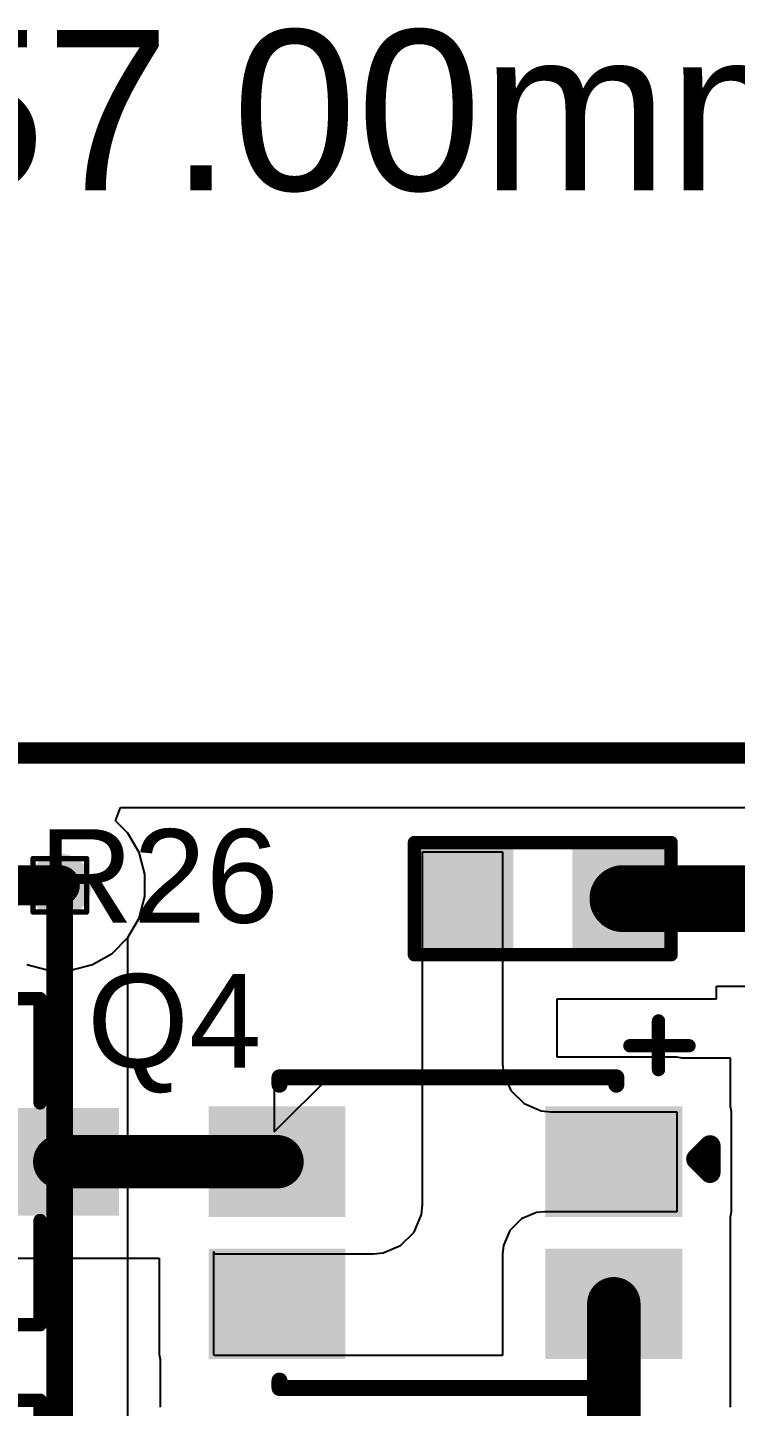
# Model space of a CAD drawing. Header units: inches. Extents: x -9 to 196, y -9 to 68.
# Drawn here: x 21.66 to 28.38, y 23.79 to 36.89 of the extents above; entities that cross this region are included whole.
import ezdxf

# ---------------------------------------------------------------- set-up
doc = ezdxf.new("R2010")
doc.units = ezdxf.units.IN
for name, color, linetype in [('Board Outline', 216, 'Continuous'), ('Bottom Layer', 5, 'Continuous'), ('Dimension', 6, 'Continuous'), ('Drill Drawing', 1, 'Continuous'), ('Ground', 16, 'Continuous'), ('Power 3V3', 76, 'Continuous'), ('Top Layer', 1, 'Continuous'), ('Top Overlay', 2, 'Continuous'), ('Top Paste', 8, 'Continuous'), ('Top Solder', 216, 'Continuous'), ('Via Holes', 16, 'Continuous')]:
    doc.layers.add(name, color=color, linetype=linetype)
doc.styles.add('Arial', font='', dxfattribs={"height": 0.2})
doc.styles.get('Arial').set_extended_font_data('Arial')

# ---------------------------------------------------------------- blocks, each defined once
blk = doc.blocks.new('A_SC6302R6AGHC_A03_2T_3')
at = {"layer": 'Top Layer'}
for points in [[(-2.2, 1.15), (-1, 1.15), (-1, 0.2), (-2.2, 0.2)], [(1, 1.15), (2.2, 1.15), (2.2, 0.2), (1, 0.2)], [(-2.2, -0.2), (-1, -0.2), (-1, -1.15), (-2.2, -1.15)], [(1, -0.2), (2.2, -0.2), (2.2, -1.15), (1, -1.15)]]:
    blk.add_hatch(color=1, dxfattribs=at).paths.add_polyline_path(points)
at = {"layer": 'Top Paste'}
for points in [[(-2.2, 1.15), (-1, 1.15), (-1, 0.2), (-2.2, 0.2)], [(1, 1.15), (2.2, 1.15), (2.2, 0.2), (1, 0.2)], [(-2.2, -0.2), (-1, -0.2), (-1, -1.15), (-2.2, -1.15)], [(1, -0.2), (2.2, -0.2), (2.2, -1.15), (1, -1.15)]]:
    blk.add_hatch(color=8, dxfattribs=at).paths.add_polyline_path(points)
at = {"layer": 'Top Solder'}
for points in [[(-2.25, 1.2), (-0.95, 1.2), (-0.95, 0.15), (-2.25, 0.15)], [(0.95, 1.2), (2.25, 1.2), (2.25, 0.15), (0.95, 0.15)], [(-2.25, -0.15), (-0.95, -0.15), (-0.95, -1.2), (-2.25, -1.2)], [(0.95, -0.15), (2.25, -0.15), (2.25, -1.2), (0.95, -1.2)]]:
    blk.add_hatch(color=216, dxfattribs=at).paths.add_polyline_path(points)
at = {"layer": 'Top Overlay'}
for p, q in [((-1.626, 1.507), (-1.626, 0.958)), ((-1.626, 0.958), (-1.076, 1.507)), ((-1.076, 1.507), (-1.626, 1.507))]:
    blk.add_line(p, q, dxfattribs=at)
for points in [[(2.024, 1.55, 0.127, 0.127, 0), (2.024, 2.013, 0.127, 0.127, 0)], [(1.753, 1.777, 0.127, 0.127, 0), (2.314, 1.777, 0.127, 0.127, 0)], [(-1.576, 1.477, 0.152, 0.152, 0), (1.624, 1.477, 0.152, 0.152, 0)], [(-1.576, 1.407, 0.152, 0.152, 0), (-1.576, 1.477, 0.152, 0.152, 0)], [(1.624, 1.477, 0.152, 0.152, 0), (1.624, 1.407, 0.152, 0.152, 0)], [(2.387, 0.7, 0.2, 0.2, 0), (2.514, 0.827, 0.2, 0.2, 0)], [(2.514, 0.573, 0.2, 0.2, 0), (2.514, 0.827, 0.2, 0.2, 0)], [(2.387, 0.7, 0.2, 0.2, 0), (2.514, 0.573, 0.2, 0.2, 0)], [(-1.576, -1.475, 0.152, 0.152, 0), (-1.576, -1.405, 0.152, 0.152, 0)], [(-1.576, -1.475, 0.152, 0.152, 0), (1.624, -1.475, 0.152, 0.152, 0)], [(1.624, -1.475, 0.152, 0.152, 0), (1.624, -1.405, 0.152, 0.152, 0)]]:
    blk.add_lwpolyline(points, format="xyseb", dxfattribs=at)
for points in [[(1.993, 2.013, 0.0635, 0.0635, 1), (2.056, 2.013, 0.0635, 0.0635, 1)], [(1.721, 1.777, 0.0635, 0.0635, 1), (1.785, 1.777, 0.0635, 0.0635, 1)], [(2.283, 1.777, 0.0635, 0.0635, 1), (2.346, 1.777, 0.0635, 0.0635, 1)], [(1.993, 1.55, 0.0635, 0.0635, 1), (2.056, 1.55, 0.0635, 0.0635, 1)], [(-1.614, 1.477, 0.076, 0.076, 1), (-1.538, 1.477, 0.076, 0.076, 1)], [(-1.614, 1.477, 0.076, 0.076, 1), (-1.538, 1.477, 0.076, 0.076, 1)], [(-1.614, 1.407, 0.076, 0.076, 1), (-1.538, 1.407, 0.076, 0.076, 1)], [(1.586, 1.477, 0.076, 0.076, 1), (1.662, 1.477, 0.076, 0.076, 1)], [(1.586, 1.477, 0.076, 0.076, 1), (1.662, 1.477, 0.076, 0.076, 1)], [(1.586, 1.407, 0.076, 0.076, 1), (1.662, 1.407, 0.076, 0.076, 1)], [(2.464, 0.827, 0.1, 0.1, 1), (2.564, 0.827, 0.1, 0.1, 1)], [(2.464, 0.827, 0.1, 0.1, 1), (2.564, 0.827, 0.1, 0.1, 1)], [(2.337, 0.7, 0.1, 0.1, 1), (2.437, 0.7, 0.1, 0.1, 1)], [(2.337, 0.7, 0.1, 0.1, 1), (2.437, 0.7, 0.1, 0.1, 1)], [(2.464, 0.573, 0.1, 0.1, 1), (2.564, 0.573, 0.1, 0.1, 1)], [(2.464, 0.573, 0.1, 0.1, 1), (2.564, 0.573, 0.1, 0.1, 1)], [(-1.614, -1.405, 0.076, 0.076, 1), (-1.538, -1.405, 0.076, 0.076, 1)], [(-1.614, -1.475, 0.076, 0.076, 1), (-1.538, -1.475, 0.076, 0.076, 1)], [(-1.614, -1.475, 0.076, 0.076, 1), (-1.538, -1.475, 0.076, 0.076, 1)], [(1.586, -1.405, 0.076, 0.076, 1), (1.662, -1.405, 0.076, 0.076, 1)], [(1.586, -1.475, 0.076, 0.076, 1), (1.662, -1.475, 0.076, 0.076, 1)], [(1.586, -1.475, 0.076, 0.076, 1), (1.662, -1.475, 0.076, 0.076, 1)]]:
    blk.add_lwpolyline(points, format="xyseb", close=True, dxfattribs=at)
blk = doc.blocks.new('R___0603_10')
at = {"layer": 'Top Layer'}
for points in [[(-0.381, 0.4445), (-0.381, -0.4445), (-1.143, -0.4445), (-1.143, 0.4445)], [(1.143, 0.4445), (1.143, -0.4445), (0.381, -0.4445), (0.381, 0.4445)]]:
    blk.add_hatch(color=1, dxfattribs=at).paths.add_polyline_path(points)
at = {"layer": 'Top Paste'}
for points in [[(-0.381, 0.4445), (-0.381, -0.4445), (-1.143, -0.4445), (-1.143, 0.4445)], [(1.143, 0.4445), (1.143, -0.4445), (0.381, -0.4445), (0.381, 0.4445)]]:
    blk.add_hatch(color=8, dxfattribs=at).paths.add_polyline_path(points)
at = {"layer": 'Top Solder'}
for points in [[(-0.2794, 0.5461), (-0.2794, -0.5461), (-1.2446, -0.5461), (-1.2446, 0.5461)], [(1.2446, 0.5461), (1.2446, -0.5461), (0.2794, -0.5461), (0.2794, 0.5461)]]:
    blk.add_hatch(color=216, dxfattribs=at).paths.add_polyline_path(points)
at = {"layer": 'Top Overlay'}
for points in [[(-1.2192, 0.5334, 0.127, 0.127, 0), (-1.2192, -0.5334, 0.127, 0.127, 0)], [(1.2192, 0.5334, 0.127, 0.127, 0), (-1.2192, 0.5334, 0.127, 0.127, 0)], [(1.2192, 0.5334, 0.127, 0.127, 0), (1.2192, -0.5334, 0.127, 0.127, 0)], [(1.2192, -0.5334, 0.127, 0.127, 0), (-1.2192, -0.5334, 0.127, 0.127, 0)]]:
    blk.add_lwpolyline(points, format="xyseb", dxfattribs=at)
for points in [[(-1.25095, 0.5334, 0.0635, 0.0635, 1), (-1.18745, 0.5334, 0.0635, 0.0635, 1)], [(-1.25095, 0.5334, 0.0635, 0.0635, 1), (-1.18745, 0.5334, 0.0635, 0.0635, 1)], [(1.18745, 0.5334, 0.0635, 0.0635, 1), (1.25095, 0.5334, 0.0635, 0.0635, 1)], [(1.18745, 0.5334, 0.0635, 0.0635, 1), (1.25095, 0.5334, 0.0635, 0.0635, 1)], [(-1.25095, -0.5334, 0.0635, 0.0635, 1), (-1.18745, -0.5334, 0.0635, 0.0635, 1)], [(-1.25095, -0.5334, 0.0635, 0.0635, 1), (-1.18745, -0.5334, 0.0635, 0.0635, 1)], [(1.18745, -0.5334, 0.0635, 0.0635, 1), (1.25095, -0.5334, 0.0635, 0.0635, 1)], [(1.18745, -0.5334, 0.0635, 0.0635, 1), (1.25095, -0.5334, 0.0635, 0.0635, 1)]]:
    blk.add_lwpolyline(points, format="xyseb", close=True, dxfattribs=at)
blk = doc.blocks.new('____23_25')
at = {"layer": 'Top Layer'}
for points in [[(-0.41, 1.46), (0.41, 1.46), (0.41, 0.54), (-0.41, 0.54)], [(-1.36, -0.54), (-0.54, -0.54), (-0.54, -1.46), (-1.36, -1.46)], [(0.54, -0.54), (1.36, -0.54), (1.36, -1.46), (0.54, -1.46)]]:
    blk.add_hatch(color=1, dxfattribs=at).paths.add_polyline_path(points)
at = {"layer": 'Top Paste'}
for points in [[(-0.41, 1.46), (0.41, 1.46), (0.41, 0.54), (-0.41, 0.54)], [(-1.36, -0.54), (-0.54, -0.54), (-0.54, -1.46), (-1.36, -1.46)], [(0.54, -0.54), (1.36, -0.54), (1.36, -1.46), (0.54, -1.46)]]:
    blk.add_hatch(color=8, dxfattribs=at).paths.add_polyline_path(points)
at = {"layer": 'Top Solder'}
for points in [[(-0.512, 1.562), (0.512, 1.562), (0.512, 0.438), (-0.512, 0.438)], [(-1.462, -0.438), (-0.438, -0.438), (-0.438, -1.562), (-1.462, -1.562)], [(0.438, -0.438), (1.462, -0.438), (1.462, -1.562), (0.438, -1.562)]]:
    blk.add_hatch(color=216, dxfattribs=at).paths.add_polyline_path(points)
at = {"layer": 'Top Overlay'}
for points in [[(-1.549, -0.584, 0.127, 0.127, 0), (-1.549, 0.813, 0.127, 0.127, 0)], [(-0.559, 0.813, 0.127, 0.127, 0), (-1.549, 0.813, 0.127, 0.127, 0)], [(1.549, 0.813, 0.127, 0.127, 0), (0.559, 0.813, 0.127, 0.127, 0)], [(1.549, -0.584, 0.127, 0.127, 0), (1.549, 0.813, 0.127, 0.127, 0)], [(0.33, -0.787, 0.127, 0.127, 0), (-0.33, -0.787, 0.127, 0.127, 0)], [(-1.549, -1.168, 0.127, 0.127, 0), (-1.676, -1.041, 0.127, 0.127, 0)], [(-1.676, -1.295, 0.127, 0.127, 0), (-1.676, -1.041, 0.127, 0.127, 0)], [(-1.676, -1.295, 0.127, 0.127, 0), (-1.549, -1.168, 0.127, 0.127, 0)]]:
    blk.add_lwpolyline(points, format="xyseb", dxfattribs=at)
for points in [[(-1.581, 0.813, 0.0635, 0.0635, 1), (-1.518, 0.813, 0.0635, 0.0635, 1)], [(-1.581, 0.813, 0.0635, 0.0635, 1), (-1.518, 0.813, 0.0635, 0.0635, 1)], [(-0.591, 0.813, 0.0635, 0.0635, 1), (-0.527, 0.813, 0.0635, 0.0635, 1)], [(0.527, 0.813, 0.0635, 0.0635, 1), (0.591, 0.813, 0.0635, 0.0635, 1)], [(1.518, 0.813, 0.0635, 0.0635, 1), (1.581, 0.813, 0.0635, 0.0635, 1)], [(1.518, 0.813, 0.0635, 0.0635, 1), (1.581, 0.813, 0.0635, 0.0635, 1)], [(-1.581, -0.584, 0.0635, 0.0635, 1), (-1.518, -0.584, 0.0635, 0.0635, 1)], [(1.518, -0.584, 0.0635, 0.0635, 1), (1.581, -0.584, 0.0635, 0.0635, 1)], [(-0.362, -0.787, 0.0635, 0.0635, 1), (-0.298, -0.787, 0.0635, 0.0635, 1)], [(0.298, -0.787, 0.0635, 0.0635, 1), (0.362, -0.787, 0.0635, 0.0635, 1)], [(-1.708, -1.041, 0.0635, 0.0635, 1), (-1.645, -1.041, 0.0635, 0.0635, 1)], [(-1.708, -1.041, 0.0635, 0.0635, 1), (-1.645, -1.041, 0.0635, 0.0635, 1)], [(-1.581, -1.168, 0.0635, 0.0635, 1), (-1.518, -1.168, 0.0635, 0.0635, 1)], [(-1.581, -1.168, 0.0635, 0.0635, 1), (-1.518, -1.168, 0.0635, 0.0635, 1)], [(-1.708, -1.295, 0.0635, 0.0635, 1), (-1.645, -1.295, 0.0635, 0.0635, 1)], [(-1.708, -1.295, 0.0635, 0.0635, 1), (-1.645, -1.295, 0.0635, 0.0635, 1)]]:
    blk.add_lwpolyline(points, format="xyseb", close=True, dxfattribs=at)
blk = doc.blocks.new('____23_26')
at = {"layer": 'Top Layer'}
for points in [[(-0.41, 1.46), (0.41, 1.46), (0.41, 0.54), (-0.41, 0.54)], [(-1.36, -0.54), (-0.54, -0.54), (-0.54, -1.46), (-1.36, -1.46)], [(0.54, -0.54), (1.36, -0.54), (1.36, -1.46), (0.54, -1.46)]]:
    blk.add_hatch(color=1, dxfattribs=at).paths.add_polyline_path(points)
at = {"layer": 'Top Paste'}
for points in [[(-0.41, 1.46), (0.41, 1.46), (0.41, 0.54), (-0.41, 0.54)], [(-1.36, -0.54), (-0.54, -0.54), (-0.54, -1.46), (-1.36, -1.46)], [(0.54, -0.54), (1.36, -0.54), (1.36, -1.46), (0.54, -1.46)]]:
    blk.add_hatch(color=8, dxfattribs=at).paths.add_polyline_path(points)
at = {"layer": 'Top Solder'}
for points in [[(-0.512, 1.562), (0.512, 1.562), (0.512, 0.438), (-0.512, 0.438)], [(-1.462, -0.438), (-0.438, -0.438), (-0.438, -1.562), (-1.462, -1.562)], [(0.438, -0.438), (1.462, -0.438), (1.462, -1.562), (0.438, -1.562)]]:
    blk.add_hatch(color=216, dxfattribs=at).paths.add_polyline_path(points)
at = {"layer": 'Top Overlay'}
for points in [[(-0.559, 0.813, 0.127, 0.127, 0), (-1.549, 0.813, 0.127, 0.127, 0)], [(-1.549, -0.584, 0.127, 0.127, 0), (-1.549, 0.813, 0.127, 0.127, 0)], [(1.549, 0.813, 0.127, 0.127, 0), (0.559, 0.813, 0.127, 0.127, 0)], [(1.549, -0.584, 0.127, 0.127, 0), (1.549, 0.813, 0.127, 0.127, 0)], [(0.33, -0.787, 0.127, 0.127, 0), (-0.33, -0.787, 0.127, 0.127, 0)], [(-1.676, -1.295, 0.127, 0.127, 0), (-1.676, -1.041, 0.127, 0.127, 0)], [(-1.549, -1.168, 0.127, 0.127, 0), (-1.676, -1.041, 0.127, 0.127, 0)], [(-1.676, -1.295, 0.127, 0.127, 0), (-1.549, -1.168, 0.127, 0.127, 0)]]:
    blk.add_lwpolyline(points, format="xyseb", dxfattribs=at)
for points in [[(-1.581, 0.813, 0.0635, 0.0635, 1), (-1.518, 0.813, 0.0635, 0.0635, 1)], [(-1.581, 0.813, 0.0635, 0.0635, 1), (-1.518, 0.813, 0.0635, 0.0635, 1)], [(-0.591, 0.813, 0.0635, 0.0635, 1), (-0.527, 0.813, 0.0635, 0.0635, 1)], [(0.527, 0.813, 0.0635, 0.0635, 1), (0.591, 0.813, 0.0635, 0.0635, 1)], [(1.518, 0.813, 0.0635, 0.0635, 1), (1.581, 0.813, 0.0635, 0.0635, 1)], [(1.518, 0.813, 0.0635, 0.0635, 1), (1.581, 0.813, 0.0635, 0.0635, 1)], [(-1.581, -0.584, 0.0635, 0.0635, 1), (-1.518, -0.584, 0.0635, 0.0635, 1)], [(1.518, -0.584, 0.0635, 0.0635, 1), (1.581, -0.584, 0.0635, 0.0635, 1)], [(-0.362, -0.787, 0.0635, 0.0635, 1), (-0.298, -0.787, 0.0635, 0.0635, 1)], [(0.298, -0.787, 0.0635, 0.0635, 1), (0.362, -0.787, 0.0635, 0.0635, 1)], [(-1.708, -1.041, 0.0635, 0.0635, 1), (-1.645, -1.041, 0.0635, 0.0635, 1)], [(-1.708, -1.041, 0.0635, 0.0635, 1), (-1.645, -1.041, 0.0635, 0.0635, 1)], [(-1.581, -1.168, 0.0635, 0.0635, 1), (-1.518, -1.168, 0.0635, 0.0635, 1)], [(-1.581, -1.168, 0.0635, 0.0635, 1), (-1.518, -1.168, 0.0635, 0.0635, 1)], [(-1.708, -1.295, 0.0635, 0.0635, 1), (-1.645, -1.295, 0.0635, 0.0635, 1)], [(-1.708, -1.295, 0.0635, 0.0635, 1), (-1.645, -1.295, 0.0635, 0.0635, 1)]]:
    blk.add_lwpolyline(points, format="xyseb", close=True, dxfattribs=at)

msp = doc.modelspace()

# ---------------------------------------------------------------- hatches: boundary and pattern name
at = {"layer": 'Bottom Layer'}
h = msp.add_hatch(color=5, dxfattribs=at)
edge = h.paths.add_edge_path()
edge.add_arc((21.963, 28.742), 0.3, 0, 360)
at = {"layer": 'Ground'}
h = msp.add_hatch(color=16, dxfattribs=at)
edge = h.paths.add_edge_path()
edge.add_arc((21.963, 28.742), 0.3, 0, 360)
at = {"layer": 'Power 3V3'}
h = msp.add_hatch(color=76, dxfattribs=at)
edge = h.paths.add_edge_path()
edge.add_arc((21.963, 28.742), 0.3, 0, 360)
at = {"layer": 'Top Layer'}
h = msp.add_hatch(color=1, dxfattribs=at)
edge = h.paths.add_edge_path()
edge.add_arc((21.963, 28.742), 0.3, 0, 360)
at = {"layer": 'Via Holes'}
h = msp.add_hatch(color=7, dxfattribs=at)
edge = h.paths.add_edge_path()
edge.add_arc((21.963, 28.742), 0.15, 0, 360)

# ---------------------------------------------------------------- linework, layer by layer
at = {"layer": 'Board Outline'}
msp.add_lwpolyline([(-0.722, 30, 0.203, 0.203, 0), (52.722, 30, 0.203, 0.203, 0)], format="xyseb", dxfattribs=at)
at = {"layer": 'Bottom Layer'}
for p, q in [((22.493, 29.355), (22.54, 29.482)), ((22.61, 29.238), (22.493, 29.355)), ((22.54, 29.482), (29.796, 29.482)), ((22.716, 29.054), (22.61, 29.238)), ((22.771, 28.848), (22.716, 29.054)), ((22.771, 28.636), (22.771, 28.848)), ((22.716, 28.43), (22.771, 28.636)), ((22.61, 28.246), (22.716, 28.43)), ((22.459, 28.095), (22.61, 28.246)), ((22.275, 27.989), (22.459, 28.095)), ((21.651, 27.989), (21.857, 27.934)), ((21.857, 27.934), (22.069, 27.934)), ((22.069, 27.934), (22.275, 27.989))]:
    msp.add_line(p, q, dxfattribs=at)
at = {"layer": 'Drill Drawing'}
for points in [[(21.709, 28.996, 0.0508, 0.0508, 0), (22.217, 28.996, 0.0508, 0.0508, 0)], [(21.709, 28.488, 0.0508, 0.0508, 0), (21.709, 28.996, 0.0508, 0.0508, 0)], [(22.217, 28.488, 0.0508, 0.0508, 0), (22.217, 28.996, 0.0508, 0.0508, 0)], [(21.709, 28.488, 0.0508, 0.0508, 0), (22.217, 28.488, 0.0508, 0.0508, 0)]]:
    msp.add_lwpolyline(points, format="xyseb", dxfattribs=at)
for points in [[(21.696, 28.996, 0.0254, 0.0254, 1), (21.722, 28.996, 0.0254, 0.0254, 1)], [(21.696, 28.996, 0.0254, 0.0254, 1), (21.722, 28.996, 0.0254, 0.0254, 1)], [(22.204, 28.996, 0.0254, 0.0254, 1), (22.23, 28.996, 0.0254, 0.0254, 1)], [(22.204, 28.996, 0.0254, 0.0254, 1), (22.23, 28.996, 0.0254, 0.0254, 1)], [(21.696, 28.488, 0.0254, 0.0254, 1), (21.722, 28.488, 0.0254, 0.0254, 1)], [(21.696, 28.488, 0.0254, 0.0254, 1), (21.722, 28.488, 0.0254, 0.0254, 1)], [(22.204, 28.488, 0.0254, 0.0254, 1), (22.23, 28.488, 0.0254, 0.0254, 1)], [(22.204, 28.488, 0.0254, 0.0254, 1), (22.23, 28.488, 0.0254, 0.0254, 1)]]:
    msp.add_lwpolyline(points, format="xyseb", close=True, dxfattribs=at)
at = {"layer": 'Ground'}
for p, q in [((22.493, 29.355), (22.54, 29.482)), ((22.61, 29.238), (22.493, 29.355)), ((22.54, 29.482), (29.796, 29.482)), ((22.716, 29.054), (22.61, 29.238)), ((22.771, 28.848), (22.716, 29.054)), ((22.771, 28.636), (22.771, 28.848)), ((22.716, 28.43), (22.771, 28.636)), ((22.61, 28.246), (22.716, 28.43)), ((22.459, 28.095), (22.61, 28.246)), ((22.275, 27.989), (22.459, 28.095)), ((21.651, 27.989), (21.857, 27.934)), ((21.857, 27.934), (22.069, 27.934)), ((22.069, 27.934), (22.275, 27.989))]:
    msp.add_line(p, q, dxfattribs=at)
at = {"layer": 'Power 3V3'}
for p, q in [((22.493, 29.355), (22.54, 29.482)), ((22.61, 29.238), (22.493, 29.355)), ((22.54, 29.482), (29.772, 29.482)), ((22.716, 29.054), (22.61, 29.238)), ((22.771, 28.848), (22.716, 29.054)), ((22.771, 28.636), (22.771, 28.848)), ((22.716, 28.43), (22.771, 28.636)), ((22.61, 28.247), (22.716, 28.43)), ((22.61, 15.834), (22.61, 28.247))]:
    msp.add_line(p, q, dxfattribs=at)
msp.add_lwpolyline([(21.963, 15.834, 0.254, 0.254, 0), (21.963, 28.742, 0.254, 0.254, 0)], format="xyseb", dxfattribs=at)
msp.add_lwpolyline([(21.9, 28.742, 0.127, 0.127, 1), (22.027, 28.742, 0.127, 0.127, 1)], format="xyseb", close=True, dxfattribs=at)
at = {"layer": 'Top Layer'}
for p, q in [((25.408, 25.705), (25.408, 29.059)), ((25.408, 29.059), (26.17, 29.059)), ((26.17, 29.059), (26.17, 27.046)), ((28.202, 27.662), (28.202, 27.782)), ((28.202, 27.782), (30.151, 27.782)), ((26.688, 27.108), (26.688, 27.662)), ((26.688, 27.662), (28.202, 27.662)), ((26.17, 27.046), (26.179, 26.957)), ((27.826, 27.108), (26.688, 27.108)), ((27.876, 27.098), (27.826, 27.108)), ((28.334, 27.098), (27.876, 27.098)), ((28.334, 26.64), (28.334, 27.098)), ((26.179, 26.957), (26.247, 26.793)), ((26.247, 26.793), (26.373, 26.667)), ((26.373, 26.667), (26.537, 26.599)), ((28.344, 26.59), (28.334, 26.64)), ((26.537, 26.599), (26.626, 26.59)), ((26.626, 26.59), (26.626, 26.59)), ((26.626, 26.59), (27.826, 26.59)), ((27.826, 26.59), (27.826, 25.64)), ((28.344, 25.64), (28.344, 26.59)), ((25.399, 25.614), (25.408, 25.705)), ((25.408, 25.705), (25.408, 25.705)), ((25.33, 25.447), (25.399, 25.614)), ((26.348, 25.573), (26.237, 25.462)), ((26.492, 25.632), (26.348, 25.573)), ((26.57, 25.64), (26.492, 25.632)), ((27.826, 25.64), (26.57, 25.64)), ((28.334, 25.59), (28.344, 25.64)), ((28.334, 25.132), (28.334, 25.59)), ((25.201, 25.318), (25.33, 25.447)), ((26.237, 25.462), (26.178, 25.318)), ((25.034, 25.249), (25.201, 25.318)), ((26.178, 25.318), (26.17, 25.24)), ((20.995, 25.197), (22.908, 25.197)), ((22.908, 25.197), (22.908, 24.286)), ((23.426, 25.262), (23.426, 25.24)), ((23.426, 24.29), (23.426, 25.262)), ((23.426, 25.24), (24.943, 25.24)), ((24.943, 25.24), (25.034, 25.249)), ((26.17, 25.24), (26.17, 25.24)), ((26.17, 25.24), (26.17, 24.272)), ((28.334, 23.782), (28.334, 25.132)), ((22.908, 24.286), (22.918, 24.236)), ((23.426, 24.286), (23.426, 24.29)), ((23.426, 24.29), (23.426, 24.29)), ((23.429, 24.28), (23.426, 24.286)), ((23.434, 24.274), (23.429, 24.28)), ((23.441, 24.272), (23.434, 24.274)), ((23.444, 24.272), (23.441, 24.272)), ((26.17, 24.272), (23.444, 24.272)), ((22.918, 24.236), (22.918, 23.782))]:
    msp.add_line(p, q, dxfattribs=at)
for points in [[(20.903, 28.742, 0.381, 0.381, 0), (21.963, 28.742, 0.381, 0.381, 0)], [(27.313, 28.615, 0.635, 0.635, 0), (30.151, 28.615, 0.635, 0.635, 0)], [(21.963, 26.115, 0.508, 0.508, 0), (24.026, 26.115, 0.508, 0.508, 0)], [(27.226, 23.035, 0.508, 0.508, 0), (27.226, 24.765, 0.508, 0.508, 0)]]:
    msp.add_lwpolyline(points, format="xyseb", dxfattribs=at)
for points in [[(21.868, 28.742, 0.191, 0.191, 1), (22.058, 28.742, 0.191, 0.191, 1)], [(27.154, 28.615, 0.318, 0.318, 1), (27.472, 28.615, 0.318, 0.318, 1)], [(21.836, 26.115, 0.254, 0.254, 1), (22.09, 26.115, 0.254, 0.254, 1)], [(23.899, 26.115, 0.254, 0.254, 1), (24.153, 26.115, 0.254, 0.254, 1)], [(27.099, 24.765, 0.254, 0.254, 1), (27.353, 24.765, 0.254, 0.254, 1)]]:
    msp.add_lwpolyline(points, format="xyseb", close=True, dxfattribs=at)

# ---------------------------------------------------------------- block references
for name, p, rotation in [('R___0603_10', (26.551, 28.615), 180), ('____23_25', (20.963, 26.115), 270), ('____23_26', (20.963, 22.299), 270)]:
    msp.add_blockref(name, p, dxfattribs=dict(rotation=rotation))
msp.add_blockref('A_SC6302R6AGHC_A03_2T_3', (25.626, 25.44))

# ---------------------------------------------------------------- texts
at = {"layer": 'Dimension', "style": 'Arial'}
msp.add_text('57.00mm', height=1.524, dxfattribs=at).set_placement((20.642, 35.346))
at = {"layer": 'Top Overlay', "style": 'Arial'}
for s, p in [('R26', (21.764, 28.386)), ('Q4', (22.223, 27.01))]:
    msp.add_text(s, height=0.889, dxfattribs=at).set_placement(p)

doc.saveas('drawing.dxf')
